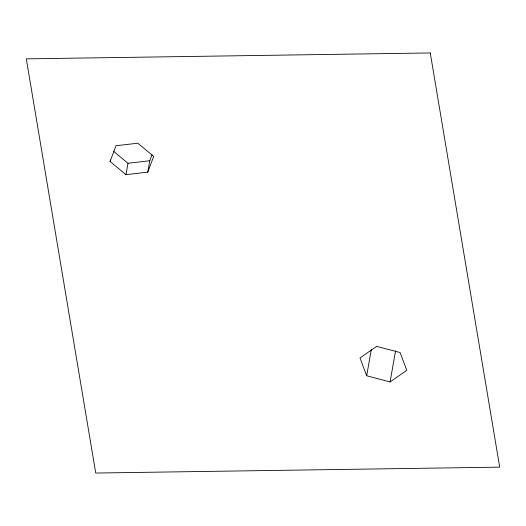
<?xml version="1.0" encoding="UTF-8"?>
<svg xmlns="http://www.w3.org/2000/svg" width="526" height="526" viewBox="0 0 526 526"><rect width="100%" height="100%" fill="white"/><g stroke="black" fill="none" stroke-linecap="round" stroke-linejoin="round"><path stroke-width="0.79" d="M110.079 161.489L115.996 145.741L137.799 143.197L153.684 156.386L147.767 172.133L125.957 174.685L110.079 161.489L110.342 159.97M125.957 174.685L127.969 163.284L113.307 151.1M147.767 172.133L149.772 160.732L152.027 154.736M366.681 375.774L359.988 357.982L376.695 346.364L400.095 352.538L406.789 370.33L390.082 381.948L366.681 375.774L371.317 349.474M390.082 381.948L395.559 350.868M127.969 163.284L149.772 160.732M430.268 52.955L26.3 58.859L95.732 473.045L499.7 467.141L430.268 52.955"/></g></svg>
